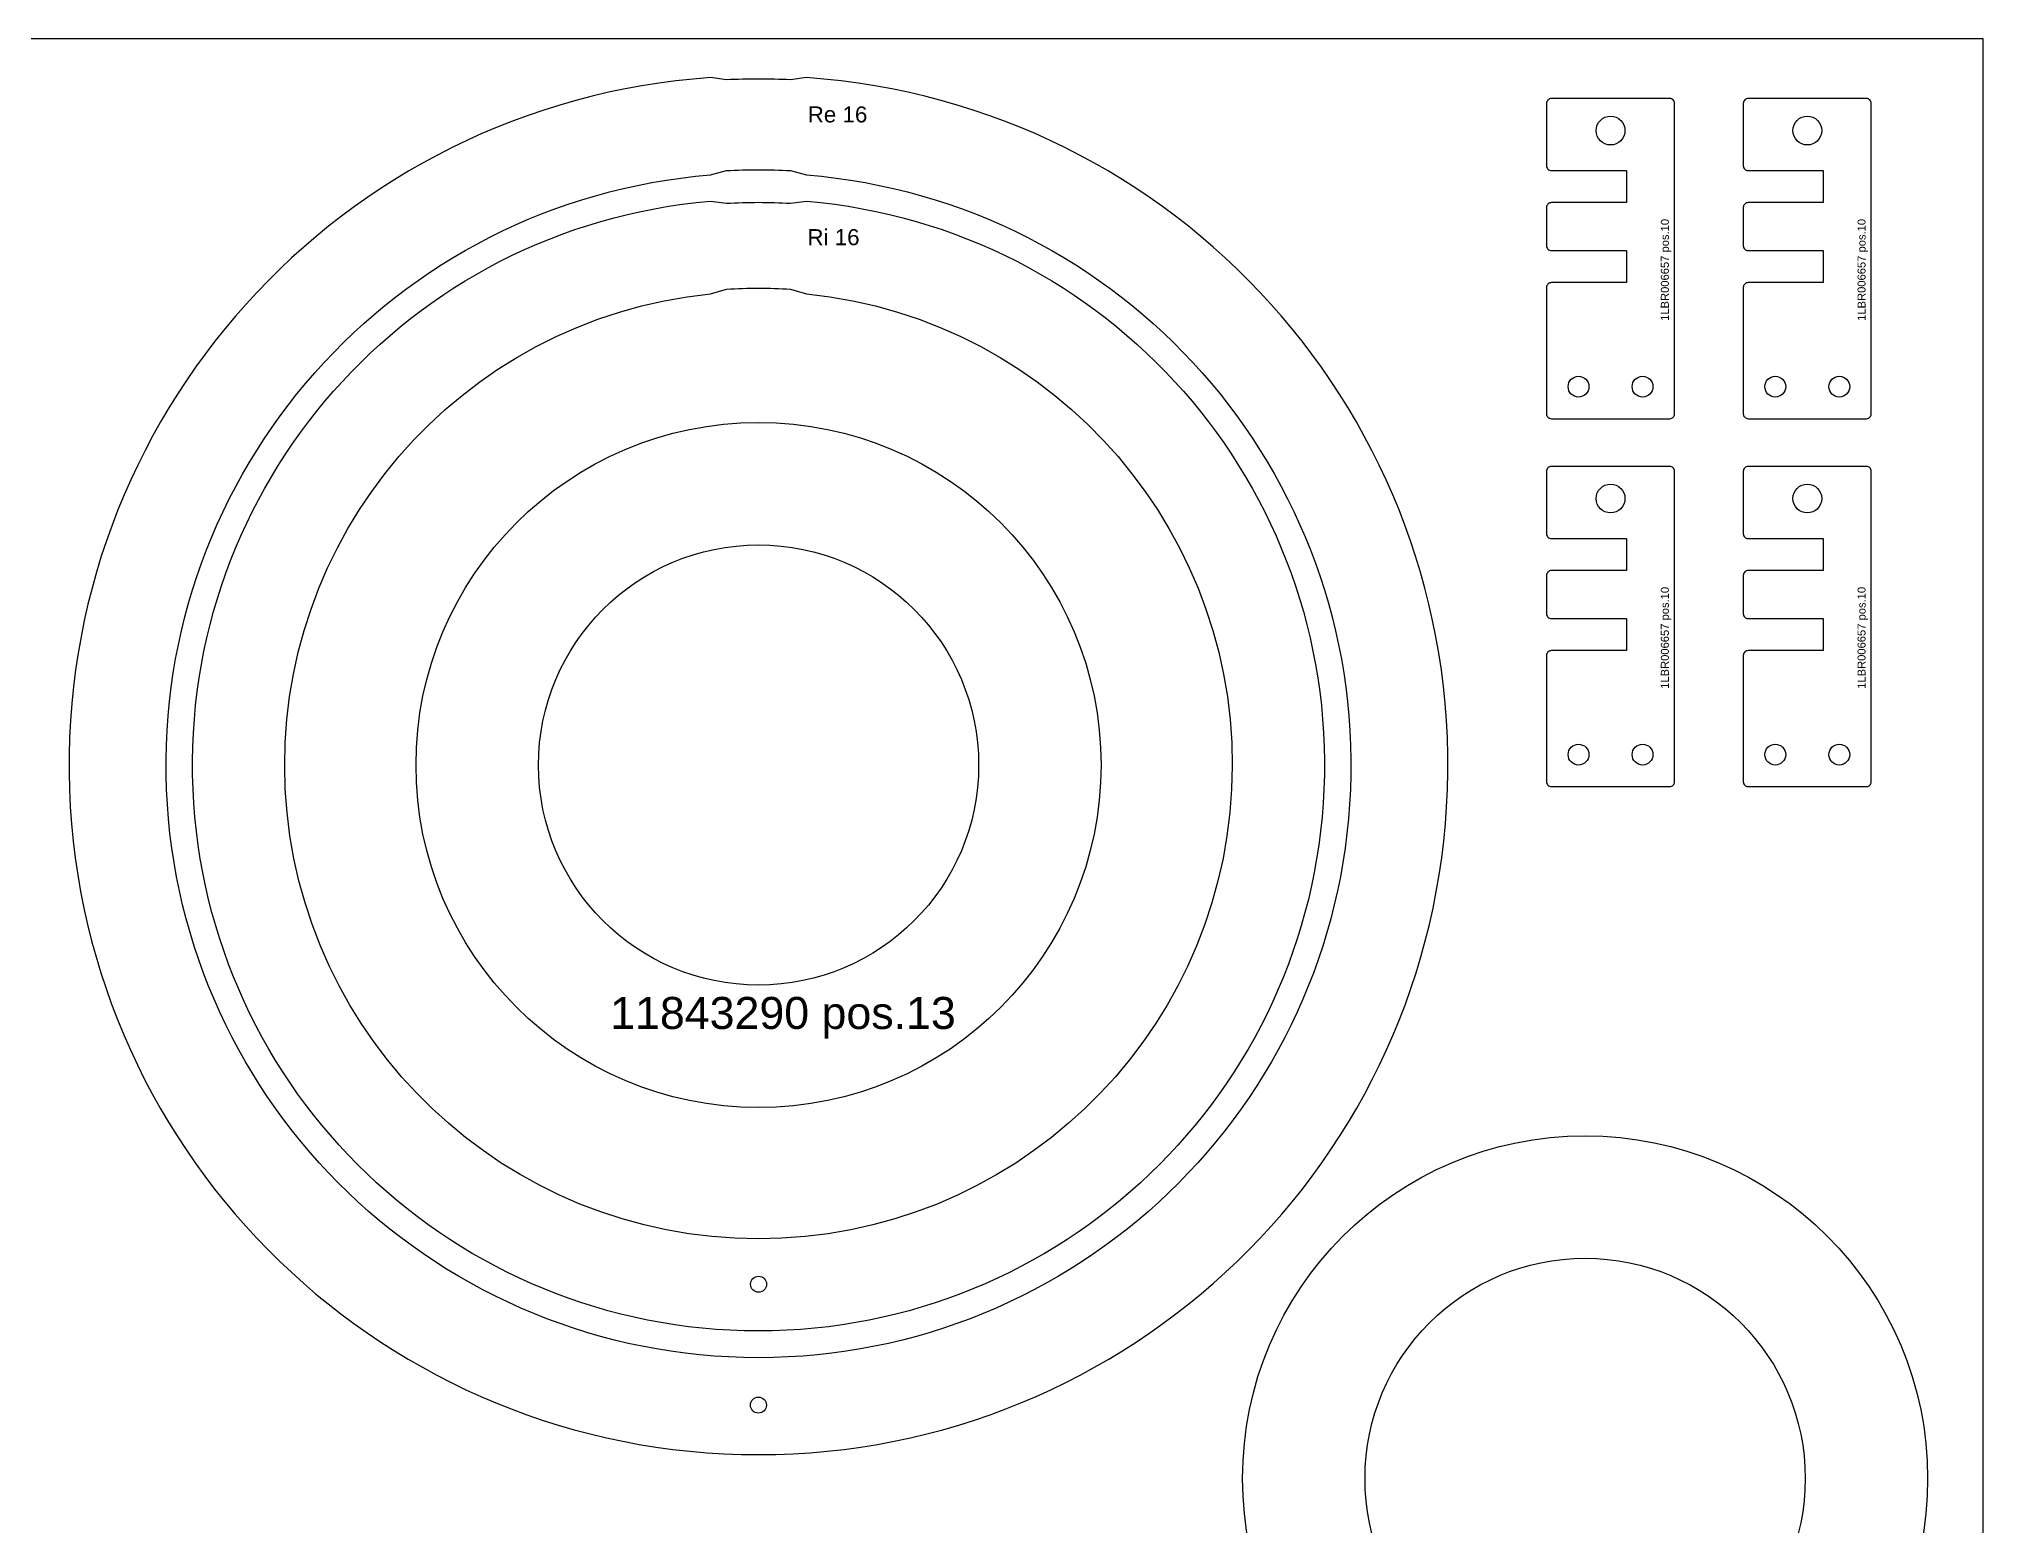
# Model space of a CAD drawing. Header units: millimetres. Extents: x 62496 to 64996, y 492353 to 494353.
# Drawn here: x 63781 to 64996, y 493424 to 494353 of the extents above; entities that cross this region are included whole.
import ezdxf

# ---------------------------------------------------------------- set-up
doc = ezdxf.new("R2010")
doc.units = ezdxf.units.MM
for name, color, linetype in [('11843290', 7, 'Continuous'), ('13482606', 7, 'Continuous'), ('14166381', 7, 'Continuous'), ('1LBR006657', 7, 'Continuous'), ('Texto', 3, 'Continuous')]:
    doc.layers.add(name, color=color, linetype=linetype)
doc.styles.get("Standard").update_dxf_attribs({"font": 'arial.ttf'})

msp = doc.modelspace()

# ---------------------------------------------------------------- linework, layer by layer
msp.add_lwpolyline([(62496, 492352.7), (64996, 492352.7), (64996, 494352.7), (62496, 494352.7)], close=True)
at = {"layer": '11843290', "color": 32}
for centre, radius in [((64231, 493899), 214), ((64231, 493899), 137.5), ((64747.4, 493453.3), 214), ((64747.4, 493453.3), 137.5)]:
    msp.add_circle(centre, radius, dxfattribs=at)
at = {"layer": '13482606'}
for points in [[(64200.9, 494251.3), (64210.9, 494250, -0.028513), (64251, 494250), (64261, 494251.3, -23.490763)], [(64200.9, 494193.4), (64210.9, 494196.3, -0.033652), (64251, 494196.3), (64261, 494193.4, -19.649107)]]:
    msp.add_lwpolyline(points, format="xyb", close=True, dxfattribs=at)
msp.add_circle((64231, 493574.6), 5, dxfattribs=at)
at = {"layer": '14166381'}
for points in [[(64261, 494328.5), (64251, 494327.1, 0.023377), (64210.9, 494327.1), (64200.9, 494328.5, 28.63174)], [(64200.9, 494267.7), (64210.9, 494270.4, -0.026937), (64251, 494270.4), (64261, 494267.7, -24.592671)]]:
    msp.add_lwpolyline(points, format="xyb", close=True, dxfattribs=at)
msp.add_circle((64230.9, 493499.1), 5, dxfattribs=at)
at = {"layer": '1LBR006657', "color": 32}
for points in [[(64773.3, 494200.4), (64726.3, 494200.4, 0.414214), (64723.3, 494197.4), (64723.3, 494118.4, 0.414214), (64726.3, 494115.4), (64800.3, 494115.4, 0.414214), (64803.3, 494118.4), (64803.3, 494312.4, 0.414214), (64800.3, 494315.4), (64726.3, 494315.4, 0.414214), (64723.3, 494312.4), (64723.3, 494273.4, 0.414214), (64726.3, 494270.4), (64773.3, 494270.4), (64773.3, 494250.4), (64726.3, 494250.4, 0.414214), (64723.3, 494247.4), (64723.3, 494223.4, 0.414214), (64726.3, 494220.4), (64773.3, 494220.4)], [(64896.2, 494200.4), (64849.2, 494200.4, 0.414214), (64846.2, 494197.4), (64846.2, 494118.4, 0.414214), (64849.2, 494115.4), (64923.2, 494115.4, 0.414214), (64926.2, 494118.4), (64926.2, 494312.4, 0.414214), (64923.2, 494315.4), (64849.2, 494315.4, 0.414214), (64846.2, 494312.4), (64846.2, 494273.4, 0.414214), (64849.2, 494270.4), (64896.2, 494270.4), (64896.2, 494250.4), (64849.2, 494250.4, 0.414214), (64846.2, 494247.4), (64846.2, 494223.4, 0.414214), (64849.2, 494220.4), (64896.2, 494220.4)], [(64773.3, 493970.5), (64726.3, 493970.5, 0.414214), (64723.3, 493967.5), (64723.3, 493888.5, 0.414214), (64726.3, 493885.5), (64800.3, 493885.5, 0.414214), (64803.3, 493888.5), (64803.3, 494082.5, 0.414214), (64800.3, 494085.5), (64726.3, 494085.5, 0.414214), (64723.3, 494082.5), (64723.3, 494043.5, 0.414214), (64726.3, 494040.5), (64773.3, 494040.5), (64773.3, 494020.5), (64726.3, 494020.5, 0.414214), (64723.3, 494017.5), (64723.3, 493993.5, 0.414214), (64726.3, 493990.5), (64773.3, 493990.5)], [(64896.2, 493970.5), (64849.2, 493970.5, 0.414214), (64846.2, 493967.5), (64846.2, 493888.5, 0.414214), (64849.2, 493885.5), (64923.2, 493885.5, 0.414214), (64926.2, 493888.5), (64926.2, 494082.5, 0.414214), (64923.2, 494085.5), (64849.2, 494085.5, 0.414214), (64846.2, 494082.5), (64846.2, 494043.5, 0.414214), (64849.2, 494040.5), (64896.2, 494040.5), (64896.2, 494020.5), (64849.2, 494020.5, 0.414214), (64846.2, 494017.5), (64846.2, 493993.5, 0.414214), (64849.2, 493990.5), (64896.2, 493990.5)]]:
    msp.add_lwpolyline(points, format="xyb", close=True, dxfattribs=at)
for centre, radius in [((64763.3, 494295.4), 9), ((64886.2, 494295.4), 9), ((64743.3, 494135.4), 6.5), ((64783.3, 494135.4), 6.5), ((64866.2, 494135.4), 6.5), ((64906.2, 494135.4), 6.5), ((64763.3, 494065.5), 9), ((64886.2, 494065.5), 9), ((64743.3, 493905.5), 6.5), ((64783.3, 493905.5), 6.5), ((64866.2, 493905.5), 6.5), ((64906.2, 493905.5), 6.5)]:
    msp.add_circle(centre, radius, dxfattribs=at)

# ---------------------------------------------------------------- texts
at = {"char_height": 10, "attachment_point": 1}
for s, width, insert in [('Re 16', 43.427, (64261.7, 494310.5)), ('Ri 16', 61.898, (64261.5, 494233.8))]:
    msp.add_mtext_dynamic_manual_height_columns(s, width=width, gutter_width=12.5, heights=[0], dxfattribs=dict(at, insert=insert))
at = {"layer": 'Texto', "color": 32, "char_height": 5, "attachment_point": 1, "rotation": 90}
for insert in [(64794.7, 494176.5), (64917.6, 494176.5), (64794.7, 493946.6), (64917.6, 493946.6)]:
    msp.add_mtext_dynamic_manual_height_columns('1LBR006657 pos.10', width=106.955, gutter_width=12.5, heights=[0], dxfattribs=dict(at, insert=insert))
at = {"layer": 'Texto', "color": 32, "insert": (64138.3, 493754.1), "char_height": 20, "attachment_point": 1}
msp.add_mtext_dynamic_manual_height_columns('11843290 pos.13', width=287.04, gutter_width=12.5, heights=[0], dxfattribs=at)

doc.saveas('drawing.dxf')
